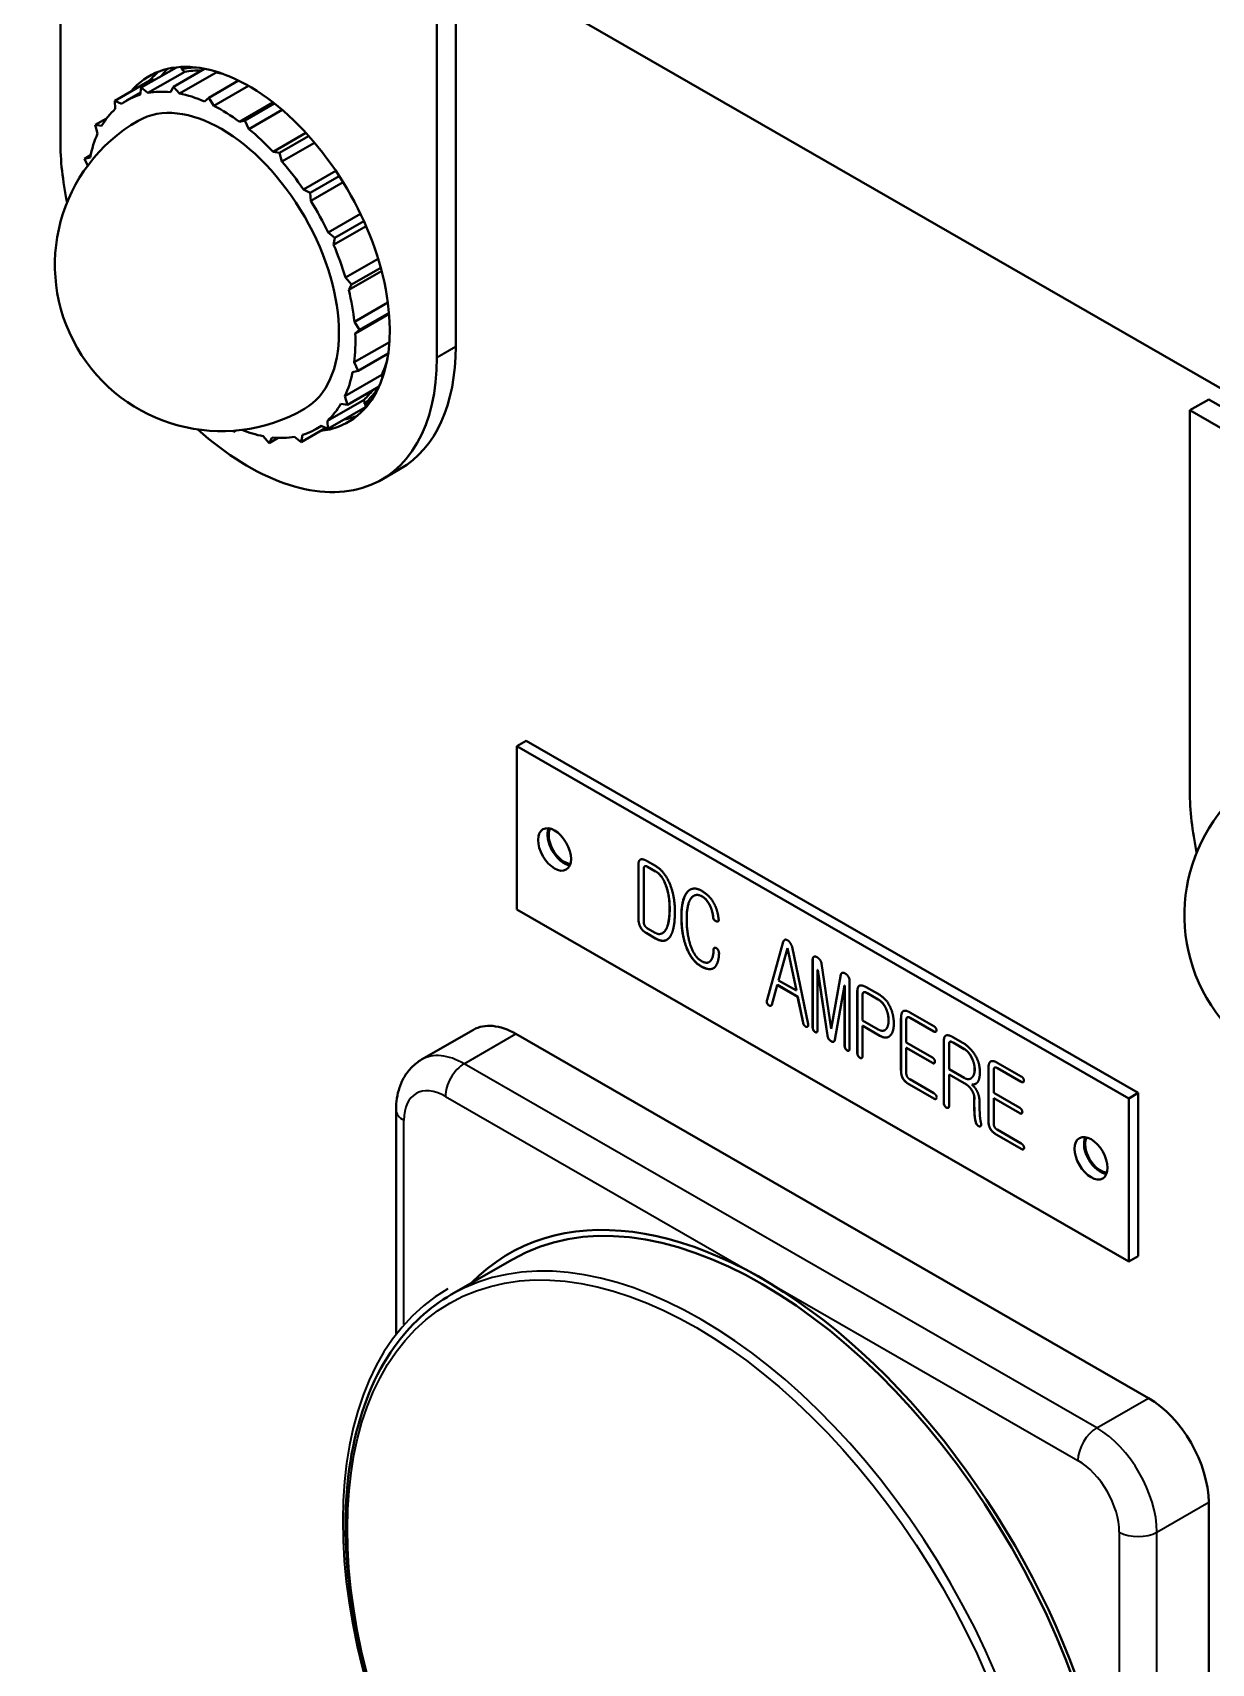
# Model space of a CAD drawing. Header units: inches. Extents: x 6934 to 18973, y 4254 to 7629.
# Drawn here: x 10752 to 10822.9, y 6918.4 to 7016.5 of the extents above; entities that cross this region are included whole.
import ezdxf

# ---------------------------------------------------------------- set-up
doc = ezdxf.new("R2010")
doc.units = ezdxf.units.IN
doc.header["$MEASUREMENT"] = 0
doc.layers.add('POWER SUPPLY CASE OUTLINE$0$가시적인 것(ISO)', color=3, linetype='Continuous', lineweight=40, true_color=0x00ff00)
doc.layers.add('POWER SUPPLY CASE OUTLINE$0$가시적인 좁은 것(ISO)', color=3, linetype='Continuous', lineweight=35, true_color=0x00ff00)

msp = doc.modelspace()

# ---------------------------------------------------------------- linework, layer by layer
at = {"layer": 'POWER SUPPLY CASE OUTLINE$0$가시적인 것(ISO)'}
for p, q in [((10645.427, 7097.624), (10939.583, 6928.23)), ((10753.699, 7009.999), (10753.699, 7032.891)), ((10776.327, 7019.86), (10776.327, 6996.969)), ((10777.458, 7020.512), (10777.458, 6997.621)), ((10758.565, 7013.193), (10760.688, 7014.415)), ((10758.966, 7012.881), (10761.172, 7014.152)), ((10760.493, 7013.252), (10762.365, 7014.33)), ((10760.863, 7012.842), (10763.069, 7014.112)), ((10760.907, 7014.434), (10761.026, 7014.342)), ((10760.97, 7014.309), (10761.026, 7014.342)), ((10760.97, 7014.309), (10761.172, 7014.152)), ((10763.018, 7014.169), (10763.069, 7014.112)), ((10756.963, 7012.407), (10759.226, 7013.71)), ((10758.495, 7012.769), (10758.565, 7013.193)), ((10758.565, 7013.193), (10758.966, 7012.881)), ((10759.226, 7013.71), (10759.357, 7013.649)), ((10760.322, 7012.923), (10760.493, 7013.252)), ((10760.493, 7013.252), (10760.863, 7012.842)), ((10762.618, 7012.581), (10764.414, 7013.615)), ((10762.931, 7012.1), (10765.01, 7013.297)), ((10756.963, 7012.407), (10757.369, 7012.216)), ((10757, 7011.917), (10756.963, 7012.407)), ((10758.516, 7012.898), (10757.683, 7012.419)), ((10762.358, 7012.37), (10762.618, 7012.581)), ((10762.618, 7012.581), (10762.931, 7012.1)), ((10764.462, 7011.147), (10766.475, 7012.306)), ((10764.795, 7011.226), (10766.558, 7012.241)), ((10755.799, 7010.95), (10756.48, 7011.342)), ((10764.462, 7011.147), (10764.795, 7011.226)), ((10764.795, 7011.226), (10765.029, 7010.706)), ((10765.029, 7010.706), (10767.026, 7011.856)), ((10755.799, 7010.95), (10756.181, 7010.892)), ((10755.94, 7010.427), (10755.799, 7010.95)), ((10766.492, 7009.337), (10768.456, 7010.468)), ((10766.874, 7009.279), (10768.621, 7010.285)), ((10755.151, 7008.919), (10755.511, 7009.126)), ((10766.492, 7009.337), (10766.874, 7009.279)), ((10766.874, 7009.279), (10767.015, 7008.756)), ((10767.015, 7008.756), (10768.971, 7009.883)), ((10755.151, 7008.919), (10755.484, 7008.998)), ((10755.341, 7008.497), (10755.151, 7008.919)), ((10768.309, 7007.064), (10770.253, 7008.183)), ((10768.309, 7007.064), (10768.715, 7006.873)), ((10768.715, 7006.873), (10770.456, 7007.876)), ((10768.752, 7006.383), (10770.693, 7007.501)), ((10768.715, 7006.873), (10768.752, 7006.383)), ((10769.791, 7004.483), (10771.734, 7005.602)), ((10770.192, 7004.171), (10771.934, 7005.175)), ((10769.791, 7004.483), (10770.192, 7004.171)), ((10770.122, 7003.747), (10772.07, 7004.869)), ((10770.192, 7004.171), (10770.122, 7003.747)), ((10770.834, 7001.769), (10772.799, 7002.9)), ((10771.033, 7001.03), (10773.008, 7002.167)), ((10771.204, 7001.359), (10772.954, 7002.367)), ((10770.834, 7001.769), (10771.204, 7001.359)), ((10771.204, 7001.359), (10771.033, 7001.03)), ((10771.369, 6999.108), (10773.384, 7000.268)), ((10771.421, 6998.415), (10773.457, 6999.587)), ((10771.682, 6998.626), (10773.452, 6999.645)), ((10771.369, 6999.108), (10771.682, 6998.626)), ((10771.682, 6998.626), (10771.421, 6998.415)), ((10771.359, 6996.68), (10773.476, 6997.899)), ((10771.359, 6996.68), (10771.594, 6996.16)), ((10771.594, 6996.16), (10773.405, 6997.203)), ((10770.805, 6994.652), (10773.012, 6995.923)), ((10771.594, 6996.16), (10771.261, 6996.081)), ((10773.012, 6995.923), (10773.061, 6995.74)), ((10769.745, 6993.162), (10771.951, 6994.432)), ((10770.805, 6994.652), (10770.946, 6994.13)), ((10770.946, 6994.13), (10772.859, 6995.232)), ((10771.951, 6994.432), (10771.969, 6994.185)), ((10821.581, 6993.8), (10822.713, 6994.451)), ((10822.713, 6994.451), (10845.34, 6981.421)), ((10769.781, 6992.672), (10772.044, 6993.975)), ((10770.946, 6994.13), (10770.564, 6994.187)), ((10772.026, 6994.218), (10771.969, 6994.185)), ((10772.026, 6994.218), (10772.044, 6993.975)), ((10821.581, 6993.8), (10844.209, 6980.77)), ((10821.581, 6970.909), (10821.581, 6993.8)), ((10764.126, 6992.498), (10764.083, 6992.565)), ((10764.126, 6992.498), (10764.269, 6992.58)), ((10764.223, 6992.576), (10764.126, 6992.498)), ((10768.18, 6991.886), (10769.651, 6992.733)), ((10769.396, 6992.853), (10769.061, 6992.661)), ((10769.781, 6992.672), (10769.376, 6992.863)), ((10769.745, 6993.162), (10769.781, 6992.672)), ((10766.251, 6991.827), (10765.882, 6992.238)), ((10766.422, 6992.156), (10766.251, 6991.827)), ((10766.251, 6991.827), (10766.779, 6992.131)), ((10768.18, 6991.886), (10767.779, 6992.198)), ((10768.25, 6992.31), (10768.18, 6991.886)), ((10772.997, 6989.619), (10774.129, 6990.27)), ((10781.135, 6973.596), (10781.701, 6973.921)), ((10781.701, 6973.921), (10818.47, 6952.747)), ((10817.904, 6952.421), (10781.135, 6973.596)), ((10781.135, 6973.596), (10781.135, 6963.785)), ((10788.437, 6963.248), (10788.437, 6966.457)), ((10788.442, 6963.252), (10788.442, 6966.46)), ((10788.755, 6966.22), (10788.755, 6963.059)), ((10788.817, 6966.375), (10788.822, 6966.378)), ((10788.96, 6966.689), (10789.458, 6966.403)), ((10789.473, 6966.068), (10788.986, 6966.348)), ((10789.479, 6966.071), (10788.991, 6966.351)), ((10791.763, 6964.598), (10791.768, 6964.601)), ((10781.135, 6963.785), (10817.904, 6942.611)), ((10792.93, 6963.306), (10792.936, 6963.309)), ((10789.468, 6962.038), (10788.898, 6962.366)), ((10789.473, 6962.041), (10788.904, 6962.369)), ((10788.986, 6962.642), (10789.437, 6962.382)), ((10789.879, 6962.348), (10789.885, 6962.352)), ((10792.956, 6961.358), (10792.961, 6961.361)), ((10796.172, 6958.337), (10797.141, 6961.83)), ((10796.177, 6958.341), (10797.147, 6961.833)), ((10797.403, 6961.454), (10796.864, 6959.516)), ((10797.141, 6961.83), (10797.147, 6961.833)), ((10797.403, 6961.454), (10797.408, 6961.457)), ((10797.936, 6958.899), (10797.403, 6961.454)), ((10797.942, 6958.902), (10797.408, 6961.457)), ((10797.67, 6961.525), (10798.634, 6956.878)), ((10792.687, 6960.617), (10792.692, 6960.62)), ((10798.911, 6956.677), (10798.911, 6960.769)), ((10798.916, 6956.68), (10798.916, 6960.772)), ((10799.208, 6960.141), (10799.214, 6960.144)), ((10799.208, 6960.141), (10799.208, 6956.506)), ((10799.798, 6956.202), (10799.208, 6960.141)), ((10799.804, 6956.205), (10799.214, 6960.144)), ((10799.444, 6960.527), (10800.024, 6956.6)), ((10796.787, 6959.234), (10796.459, 6958.053)), ((10796.787, 6959.234), (10796.793, 6959.238)), ((10798.008, 6958.531), (10796.787, 6959.234)), ((10798.014, 6958.535), (10796.793, 6959.238)), ((10796.864, 6959.516), (10797.936, 6958.899)), ((10800.024, 6956.6), (10800.603, 6959.86)), ((10800.03, 6956.603), (10800.609, 6959.863)), ((10800.834, 6959.205), (10800.25, 6955.942)), ((10800.603, 6959.86), (10800.609, 6959.863)), ((10800.834, 6959.205), (10800.84, 6959.208)), ((10800.834, 6955.569), (10800.834, 6959.205)), ((10800.84, 6955.573), (10800.84, 6959.208)), ((10801.132, 6959.49), (10801.132, 6955.398)), ((10802.127, 6959.107), (10802.942, 6958.637)), ((10796.162, 6958.165), (10796.167, 6958.169)), ((10796.172, 6958.337), (10796.177, 6958.341)), ((10796.254, 6958.029), (10796.259, 6958.032)), ((10797.936, 6958.899), (10797.942, 6958.902)), ((10798.008, 6958.531), (10798.014, 6958.535)), ((10798.336, 6956.955), (10798.008, 6958.531)), ((10798.342, 6956.958), (10798.014, 6958.535)), ((10801.593, 6955.156), (10801.593, 6958.833)), ((10801.599, 6955.159), (10801.599, 6958.836)), ((10801.911, 6958.638), (10801.911, 6957.108)), ((10801.967, 6958.801), (10801.973, 6958.804)), ((10802.85, 6958.364), (10802.168, 6958.757)), ((10802.856, 6958.367), (10802.174, 6958.76)), ((10801.911, 6957.108), (10802.85, 6956.567)), ((10804.22, 6954.112), (10804.22, 6957.232)), ((10804.225, 6954.115), (10804.225, 6957.235)), ((10804.538, 6957.143), (10804.538, 6955.779)), ((10804.589, 6957.292), (10804.595, 6957.295)), ((10806.194, 6956.438), (10804.758, 6957.265)), ((10806.2, 6956.442), (10804.764, 6957.269)), ((10804.794, 6957.571), (10806.194, 6956.765)), ((10775.412, 6954.753), (10778.523, 6956.545)), ((10781.078, 6956.294), (10819.092, 6934.403)), ((10798.336, 6956.955), (10798.342, 6956.958)), ((10799.157, 6956.399), (10799.163, 6956.402)), ((10800.024, 6956.6), (10800.03, 6956.603)), ((10801.911, 6956.782), (10801.917, 6956.785)), ((10801.911, 6956.782), (10801.911, 6954.973)), ((10802.942, 6956.188), (10801.911, 6956.782)), ((10802.948, 6956.191), (10801.917, 6956.785)), ((10803.247, 6956.522), (10803.253, 6956.526)), ((10807.369, 6956.088), (10807.892, 6955.787)), ((10800.019, 6955.855), (10800.024, 6955.859)), ((10801.08, 6955.291), (10801.086, 6955.295)), ((10804.538, 6955.779), (10806.107, 6954.875)), ((10804.538, 6955.453), (10804.543, 6955.456)), ((10804.538, 6955.453), (10804.538, 6953.935)), ((10806.107, 6954.549), (10804.538, 6955.453)), ((10806.113, 6954.553), (10804.543, 6955.456)), ((10806.789, 6952.158), (10806.789, 6955.811)), ((10806.795, 6952.161), (10806.795, 6955.814)), ((10807.107, 6955.664), (10807.107, 6954.175)), ((10807.155, 6955.822), (10807.16, 6955.825)), ((10808.026, 6955.384), (10807.354, 6955.771)), ((10808.031, 6955.387), (10807.359, 6955.774)), ((10801.64, 6954.975), (10801.645, 6954.979)), ((10807.107, 6954.175), (10808.026, 6953.646)), ((10808.472, 6954.854), (10808.477, 6954.857)), ((10809.472, 6951.088), (10809.472, 6954.207)), ((10809.478, 6951.091), (10809.478, 6954.21)), ((10809.79, 6954.119), (10809.79, 6952.755)), ((10809.842, 6954.267), (10809.847, 6954.27)), ((10811.447, 6953.414), (10810.011, 6954.241)), ((10811.452, 6953.417), (10810.016, 6954.244)), ((10810.046, 6954.546), (10811.447, 6953.74)), ((10804.332, 6953.614), (10804.338, 6953.618)), ((10806.194, 6952.406), (10804.727, 6953.25)), ((10806.2, 6952.409), (10804.733, 6953.254)), ((10804.743, 6953.568), (10806.194, 6952.732)), ((10807.107, 6953.849), (10807.113, 6953.852)), ((10807.107, 6953.849), (10807.107, 6951.975)), ((10808.149, 6953.249), (10807.107, 6953.849)), ((10808.154, 6953.252), (10807.113, 6953.852)), ((10808.406, 6953.612), (10808.411, 6953.615)), ((10808.472, 6953.662), (10808.477, 6953.665)), ((10808.477, 6953.25), (10808.483, 6953.253)), ((10808.621, 6952.201), (10808.626, 6952.447)), ((10808.621, 6952.201), (10808.626, 6952.204)), ((10808.626, 6952.447), (10808.631, 6952.45)), ((10808.626, 6952.204), (10808.631, 6952.45)), ((10809.79, 6952.755), (10811.36, 6951.851)), ((10809.79, 6952.429), (10809.796, 6952.432)), ((10809.79, 6952.429), (10809.79, 6950.91)), ((10811.36, 6951.525), (10809.79, 6952.429)), ((10811.365, 6951.528), (10809.796, 6952.432)), ((10817.904, 6952.421), (10818.47, 6952.747)), ((10817.904, 6942.611), (10817.904, 6952.421)), ((10818.47, 6952.747), (10818.47, 6942.937)), ((10773.878, 6938.28), (10773.878, 6951.749)), ((10807.056, 6951.856), (10807.062, 6951.859)), ((10808.718, 6950.964), (10808.724, 6950.968)), ((10808.805, 6950.807), (10808.811, 6950.811)), ((10808.933, 6950.733), (10808.939, 6950.737)), ((10809.585, 6950.59), (10809.59, 6950.593)), ((10811.447, 6949.381), (10809.98, 6950.226)), ((10811.452, 6949.384), (10809.985, 6950.229)), ((10809.995, 6950.543), (10811.447, 6949.707)), ((10777.195, 6940.624), (10780.872, 6942.741)), ((10817.904, 6942.611), (10818.47, 6942.937)), ((10822.713, 6928.132), (10822.713, 6884.181))]:
    msp.add_line(p, q, dxfattribs=at)
for centre in [(10763.372, 7002.54), (10831.255, 6963.449)]:
    msp.add_arc(centre, 10, 119.93599, 299.93599, dxfattribs=at)
for centre, major_axis, start_param, end_param in [((10765.013, 7003.484), (-5.988, 10.399), 2.893012, 6.487816), ((10766.144, 7004.136), (-5.988, 10.399), 0.094239, 0.204631), ((10767.049, 7004.657), (-5.988, 10.399), 0.170199, 0.24858), ((10765.579, 7003.81), (-5.789, 10.052), 5.966233, 6.09642), ((10765.579, 7003.81), (-5.689, 9.879), 5.936057, 6.07808), ((10765.579, 7003.81), (-5.689, 9.879), 5.764416, 5.816281), ((10763.372, 7002.54), (-5.689, 9.879), 5.887748, 6.07808), ((10763.372, 7002.54), (-5.689, 9.879), 6.149547, 6.339879), ((10763.372, 7002.54), (-4.99, 8.666), 3.141593, 6.283185), ((10763.372, 7002.54), (-5.689, 9.879), 5.625949, 5.816281), ((10763.372, 7002.54), (-5.689, 9.879), 5.364149, 5.554481), ((10763.372, 7002.54), (-5.689, 9.879), 0.128162, 0.318494), ((10765.013, 7003.484), (-7.985, 13.865), 0.787332, 1.055847), ((10763.372, 7002.54), (-5.689, 9.879), 0.389961, 0.580293), ((10763.372, 7002.54), (-5.689, 9.879), 5.10235, 5.292682), ((10763.372, 7002.54), (-5.689, 9.879), 4.840551, 5.030883), ((10763.372, 7002.54), (-5.689, 9.879), 4.578751, 4.769083), ((10763.372, 7002.54), (-5.689, 9.879), 4.316952, 4.507284), ((10763.372, 7002.54), (-5.689, 9.879), 4.055152, 4.245484), ((10763.372, 7002.54), (-5.689, 9.879), 3.793353, 3.983685), ((10766.144, 7004.136), (7.985, -13.865), 0, 0.787332), ((10765.013, 7003.484), (7.985, -13.865), 5.227338, 7.070517), ((10765.579, 7003.81), (5.689, -9.879), 0.389961, 0.518769), ((10763.372, 7002.54), (5.689, -9.879), 0.389961, 0.580293), ((10765.579, 7003.81), (5.689, -9.879), 0.128162, 0.242152), ((10765.579, 7003.81), (5.789, -10.052), 0.109821, 0.304204), ((10766.144, 7004.136), (5.789, -10.052), 0.017111, 0.082923), ((10763.372, 7002.54), (5.689, -9.879), 0.128162, 0.318494), ((10766.144, 7004.136), (5.988, -10.399), 6.078554, 6.188947), ((10767.049, 7004.657), (5.988, -10.399), 6.078554, 6.112986), ((10763.372, 7002.54), (5.689, -9.879), 5.654075, 5.816281), ((10763.372, 7002.54), (5.689, -9.879), 6.149547, 6.339879), ((10763.372, 7002.54), (5.689, -9.879), 5.887748, 6.07808), ((10832.895, 6964.393), (-7.985, 13.865), 0.787332, 1.055847), ((10783.963, 6967.713), (0.699, -1.213), 3.556693, 5.868085), ((10783.963, 6967.713), (0.647, -1.124), 3.488877, 5.935901), ((10781.078, 6952.108), (-2.555, 4.437), 5.499721, 6.283185), ((10816.207, 6949.145), (0.699, -1.213), 3.556693, 5.868085), ((10816.207, 6949.145), (0.647, -1.124), 3.488877, 5.935901), ((10795.843, 6916.743), (-15.171, 26.344), 2.979193, 6.445585), ((10795.843, 6916.743), (-14.971, 25.998), 3.141593, 6.283185), ((10819.092, 6930.217), (2.555, -4.437), 0.787332, 2.358128)]:
    msp.add_ellipse(centre, major_axis=major_axis, ratio=0.578093, start_param=start_param, end_param=end_param, dxfattribs=at)
for centre in [(10783.398, 6967.387), (10815.642, 6948.819)]:
    msp.add_ellipse(centre, major_axis=(-0.699, 1.213), ratio=0.578093, dxfattribs=at)
for points in [[(10788.437, 6966.457), (10788.437, 6966.724), (10788.57, 6966.783)], [(10788.442, 6966.46), (10788.442, 6966.708), (10788.557, 6966.777)], [(10788.57, 6966.783), (10788.704, 6966.837), (10788.96, 6966.689)], [(10788.816, 6966.374), (10788.755, 6966.339), (10788.755, 6966.22)], [(10788.986, 6966.348), (10788.878, 6966.41), (10788.816, 6966.374)], [(10788.991, 6966.351), (10788.884, 6966.413), (10788.822, 6966.378)], [(10789.458, 6966.403), (10790.006, 6966.087), (10790.324, 6965.322)], [(10790.068, 6965.274), (10789.842, 6965.855), (10789.473, 6966.068)], [(10790.074, 6965.277), (10789.848, 6965.858), (10789.479, 6966.071)], [(10790.314, 6963.828), (10790.314, 6964.658), (10790.068, 6965.274)], [(10790.32, 6963.831), (10790.32, 6964.661), (10790.074, 6965.277)], [(10790.324, 6965.322), (10790.632, 6964.582), (10790.632, 6963.645)], [(10791.371, 6964.821), (10791.704, 6965.21), (10792.243, 6964.9)], [(10791.376, 6964.824), (10791.456, 6964.916), (10791.546, 6964.969)], [(10792.243, 6964.9), (10792.725, 6964.622), (10792.992, 6964.124)], [(10791.022, 6963.367), (10791.022, 6964.411), (10791.371, 6964.821)], [(10791.028, 6963.37), (10791.028, 6964.414), (10791.376, 6964.824)], [(10791.627, 6964.483), (10791.34, 6964.133), (10791.34, 6963.19)], [(10792.279, 6964.553), (10791.884, 6964.78), (10791.627, 6964.483)], [(10792.284, 6964.556), (10791.987, 6964.727), (10791.768, 6964.601)], [(10792.694, 6964.094), (10792.515, 6964.417), (10792.279, 6964.553)], [(10792.7, 6964.097), (10792.52, 6964.42), (10792.284, 6964.556)], [(10792.93, 6963.306), (10792.889, 6963.739), (10792.694, 6964.094)], [(10792.936, 6963.309), (10792.895, 6963.742), (10792.7, 6964.097)], [(10792.992, 6964.124), (10793.212, 6963.707), (10793.263, 6963.161)], [(10788.555, 6962.724), (10788.437, 6962.952), (10788.437, 6963.248)], [(10788.56, 6962.727), (10788.442, 6962.955), (10788.442, 6963.252)], [(10788.755, 6963.059), (10788.755, 6962.923), (10788.816, 6962.816)], [(10790.042, 6962.502), (10790.314, 6962.873), (10790.314, 6963.828)], [(10790.048, 6962.505), (10790.32, 6962.876), (10790.32, 6963.831)], [(10790.632, 6963.645), (10790.632, 6962.678), (10790.396, 6962.233)], [(10791.376, 6961.372), (10791.022, 6962.187), (10791.022, 6963.367)], [(10791.382, 6961.375), (10791.028, 6962.19), (10791.028, 6963.37)], [(10791.34, 6963.19), (10791.34, 6962.306), (10791.571, 6961.622)], [(10793.11, 6963.072), (10792.94, 6963.14), (10792.93, 6963.306)], [(10793.115, 6963.075), (10792.946, 6963.143), (10792.936, 6963.309)], [(10793.263, 6963.161), (10793.274, 6963.007), (10793.11, 6963.072)], [(10793.233, 6963.063), (10793.194, 6963.044), (10793.115, 6963.075)], [(10788.898, 6962.366), (10788.673, 6962.496), (10788.555, 6962.724)], [(10788.904, 6962.369), (10788.678, 6962.499), (10788.56, 6962.727)], [(10788.816, 6962.816), (10788.873, 6962.707), (10788.986, 6962.642)], [(10789.437, 6962.382), (10789.801, 6962.172), (10790.042, 6962.502)], [(10790.396, 6962.233), (10790.099, 6961.675), (10789.468, 6962.038)], [(10790.152, 6961.958), (10789.883, 6961.805), (10789.473, 6962.041)], [(10789.885, 6962.352), (10789.973, 6962.402), (10790.048, 6962.505)], [(10797.141, 6961.83), (10797.213, 6962.037), (10797.403, 6961.928)], [(10797.147, 6961.833), (10797.177, 6961.92), (10797.228, 6961.952)], [(10792.181, 6960.375), (10791.684, 6960.661), (10791.376, 6961.372)], [(10792.187, 6960.378), (10791.689, 6960.664), (10791.382, 6961.375)], [(10791.571, 6961.622), (10791.812, 6960.913), (10792.222, 6960.677)], [(10792.745, 6960.66), (10792.945, 6960.836), (10792.956, 6961.358)], [(10792.751, 6960.664), (10792.951, 6960.839), (10792.961, 6961.361)], [(10793.284, 6961.133), (10793.243, 6960.398), (10792.935, 6960.237)], [(10792.956, 6961.358), (10792.956, 6961.453), (10793.007, 6961.476)], [(10792.961, 6961.361), (10792.961, 6961.448), (10793.004, 6961.475)], [(10793.007, 6961.476), (10793.058, 6961.494), (10793.125, 6961.456)], [(10793.125, 6961.456), (10793.192, 6961.412), (10793.233, 6961.335)], [(10793.233, 6961.335), (10793.284, 6961.24), (10793.284, 6961.133)], [(10797.403, 6961.928), (10797.587, 6961.816), (10797.67, 6961.525)], [(10792.935, 6960.237), (10792.668, 6960.094), (10792.181, 6960.375)], [(10792.941, 6960.24), (10792.674, 6960.097), (10792.187, 6960.378)], [(10792.222, 6960.677), (10792.556, 6960.485), (10792.745, 6960.66)], [(10792.692, 6960.62), (10792.723, 6960.638), (10792.751, 6960.664)], [(10792.952, 6960.246), (10792.946, 6960.243), (10792.941, 6960.24)], [(10798.911, 6960.769), (10798.911, 6960.9), (10798.983, 6960.935)], [(10798.916, 6960.772), (10798.916, 6960.895), (10798.98, 6960.934)], [(10798.983, 6960.935), (10799.049, 6960.968), (10799.152, 6960.921)], [(10799.152, 6960.921), (10799.254, 6960.868), (10799.337, 6960.767)], [(10799.337, 6960.767), (10799.424, 6960.658), (10799.444, 6960.527)], [(10800.603, 6959.86), (10800.624, 6959.96), (10800.711, 6959.975)], [(10800.711, 6959.975), (10800.788, 6959.985), (10800.891, 6959.914)], [(10800.609, 6959.863), (10800.623, 6959.933), (10800.67, 6959.962)], [(10800.891, 6959.914), (10800.988, 6959.852), (10801.055, 6959.742)], [(10801.055, 6959.742), (10801.132, 6959.621), (10801.132, 6959.49)], [(10801.593, 6958.833), (10801.593, 6959.118), (10801.711, 6959.192)], [(10801.599, 6958.836), (10801.599, 6959.119), (10801.716, 6959.194)], [(10801.711, 6959.192), (10801.845, 6959.269), (10802.127, 6959.107)], [(10796.162, 6958.165), (10796.131, 6958.254), (10796.172, 6958.337)], [(10796.167, 6958.169), (10796.136, 6958.258), (10796.177, 6958.341)], [(10796.254, 6958.029), (10796.187, 6958.085), (10796.162, 6958.165)], [(10796.259, 6958.032), (10796.193, 6958.089), (10796.167, 6958.169)], [(10796.372, 6957.985), (10796.31, 6957.979), (10796.254, 6958.029)], [(10796.377, 6957.988), (10796.316, 6957.982), (10796.259, 6958.032)], [(10796.459, 6958.053), (10796.433, 6957.991), (10796.372, 6957.985)], [(10801.963, 6958.798), (10801.911, 6958.762), (10801.911, 6958.638)], [(10802.168, 6958.757), (10802.024, 6958.84), (10801.963, 6958.798)], [(10802.174, 6958.76), (10802.035, 6958.84), (10801.973, 6958.804)], [(10803.317, 6957.817), (10803.142, 6958.196), (10802.85, 6958.364)], [(10803.323, 6957.82), (10803.148, 6958.199), (10802.856, 6958.367)], [(10802.942, 6958.637), (10803.348, 6958.404), (10803.578, 6957.891)], [(10796.416, 6958), (10796.399, 6957.99), (10796.377, 6957.988)], [(10803.471, 6957.105), (10803.471, 6957.479), (10803.317, 6957.817)], [(10803.317, 6956.577), (10803.471, 6956.744), (10803.471, 6957.105)], [(10803.476, 6957.109), (10803.476, 6957.482), (10803.323, 6957.82)], [(10803.323, 6956.58), (10803.476, 6956.747), (10803.476, 6957.109)], [(10803.578, 6957.891), (10803.789, 6957.426), (10803.789, 6956.916)], [(10804.22, 6957.232), (10804.22, 6957.587), (10804.358, 6957.668)], [(10804.225, 6957.235), (10804.225, 6957.588), (10804.361, 6957.67)], [(10804.358, 6957.668), (10804.491, 6957.745), (10804.794, 6957.571)], [(10804.589, 6957.292), (10804.538, 6957.256), (10804.538, 6957.143)], [(10804.758, 6957.265), (10804.65, 6957.327), (10804.589, 6957.292)], [(10804.764, 6957.269), (10804.656, 6957.331), (10804.595, 6957.295)], [(10798.408, 6956.801), (10798.347, 6956.872), (10798.336, 6956.955)], [(10798.414, 6956.804), (10798.352, 6956.875), (10798.342, 6956.958)], [(10798.521, 6956.724), (10798.459, 6956.741), (10798.408, 6956.801)], [(10798.527, 6956.727), (10798.465, 6956.745), (10798.414, 6956.804)], [(10798.618, 6956.745), (10798.583, 6956.706), (10798.521, 6956.724)], [(10798.601, 6956.73), (10798.571, 6956.714), (10798.527, 6956.727)], [(10798.634, 6956.878), (10798.654, 6956.783), (10798.618, 6956.745)], [(10798.957, 6956.514), (10798.911, 6956.594), (10798.911, 6956.677)], [(10798.963, 6956.517), (10798.916, 6956.597), (10798.916, 6956.68)], [(10799.06, 6956.408), (10798.998, 6956.443), (10798.957, 6956.514)], [(10799.065, 6956.411), (10799.004, 6956.446), (10798.963, 6956.517)], [(10799.157, 6956.399), (10799.116, 6956.375), (10799.06, 6956.408)], [(10799.163, 6956.402), (10799.122, 6956.378), (10799.065, 6956.411)], [(10799.208, 6956.506), (10799.208, 6956.423), (10799.157, 6956.399)], [(10799.166, 6956.404), (10799.164, 6956.403), (10799.163, 6956.402)], [(10800.019, 6955.855), (10799.834, 6955.956), (10799.798, 6956.202)], [(10800.024, 6955.859), (10799.84, 6955.959), (10799.804, 6956.205)], [(10802.85, 6956.567), (10803.142, 6956.399), (10803.317, 6956.577)], [(10803.578, 6956.201), (10803.348, 6955.955), (10802.942, 6956.188)], [(10803.484, 6956.125), (10803.272, 6956.005), (10802.948, 6956.191)], [(10803.253, 6956.526), (10803.29, 6956.547), (10803.323, 6956.58)], [(10803.789, 6956.916), (10803.789, 6956.418), (10803.578, 6956.201)], [(10806.194, 6956.765), (10806.266, 6956.723), (10806.312, 6956.649)], [(10806.312, 6956.424), (10806.271, 6956.394), (10806.194, 6956.438)], [(10806.31, 6956.422), (10806.269, 6956.402), (10806.2, 6956.442)], [(10806.312, 6956.649), (10806.353, 6956.578), (10806.353, 6956.513)], [(10806.353, 6956.513), (10806.353, 6956.448), (10806.312, 6956.424)], [(10806.789, 6955.811), (10806.789, 6956.131), (10806.918, 6956.2)], [(10806.795, 6955.814), (10806.795, 6956.126), (10806.916, 6956.199)], [(10806.918, 6956.2), (10807.051, 6956.271), (10807.369, 6956.088)], [(10800.25, 6955.942), (10800.198, 6955.752), (10800.019, 6955.855)], [(10800.183, 6955.834), (10800.123, 6955.802), (10800.024, 6955.859)], [(10800.88, 6955.406), (10800.834, 6955.486), (10800.834, 6955.569)], [(10800.886, 6955.41), (10800.84, 6955.49), (10800.84, 6955.573)], [(10800.983, 6955.3), (10800.921, 6955.335), (10800.88, 6955.406)], [(10800.989, 6955.303), (10800.927, 6955.339), (10800.886, 6955.41)], [(10801.08, 6955.291), (10801.039, 6955.267), (10800.983, 6955.3)], [(10801.086, 6955.295), (10801.045, 6955.271), (10800.989, 6955.303)], [(10801.132, 6955.398), (10801.132, 6955.315), (10801.08, 6955.291)], [(10801.09, 6955.296), (10801.088, 6955.295), (10801.086, 6955.295)], [(10801.64, 6954.975), (10801.593, 6955.061), (10801.593, 6955.156)], [(10801.645, 6954.979), (10801.599, 6955.064), (10801.599, 6955.159)], [(10807.159, 6955.824), (10807.107, 6955.8), (10807.107, 6955.664)], [(10807.354, 6955.771), (10807.215, 6955.851), (10807.159, 6955.824)], [(10807.164, 6955.827), (10807.162, 6955.826), (10807.16, 6955.825)], [(10807.359, 6955.774), (10807.221, 6955.854), (10807.164, 6955.827)], [(10807.892, 6955.787), (10808.313, 6955.545), (10808.595, 6955.145)], [(10808.472, 6954.854), (10808.292, 6955.23), (10808.026, 6955.384)], [(10808.477, 6954.857), (10808.298, 6955.234), (10808.031, 6955.387)], [(10808.595, 6955.145), (10808.959, 6954.627), (10808.959, 6954.004)], [(10801.752, 6954.857), (10801.686, 6954.895), (10801.64, 6954.975)], [(10801.758, 6954.86), (10801.691, 6954.899), (10801.645, 6954.979)], [(10801.86, 6954.848), (10801.814, 6954.821), (10801.752, 6954.857)], [(10801.863, 6954.85), (10801.818, 6954.826), (10801.758, 6954.86)], [(10801.911, 6954.973), (10801.911, 6954.878), (10801.86, 6954.848)], [(10804.332, 6953.614), (10804.22, 6953.804), (10804.22, 6954.112)], [(10804.338, 6953.618), (10804.225, 6953.807), (10804.225, 6954.115)], [(10806.107, 6954.875), (10806.174, 6954.837), (10806.22, 6954.763)], [(10806.22, 6954.538), (10806.179, 6954.508), (10806.107, 6954.549)], [(10806.217, 6954.536), (10806.177, 6954.515), (10806.113, 6954.553)], [(10806.22, 6954.763), (10806.256, 6954.695), (10806.261, 6954.627)], [(10806.261, 6954.627), (10806.261, 6954.562), (10806.22, 6954.538)], [(10808.646, 6954.155), (10808.646, 6954.499), (10808.472, 6954.854)], [(10808.472, 6953.662), (10808.646, 6953.817), (10808.646, 6954.155)], [(10808.652, 6954.158), (10808.652, 6954.502), (10808.477, 6954.857)], [(10808.477, 6953.665), (10808.652, 6953.82), (10808.652, 6954.158)], [(10809.472, 6954.207), (10809.472, 6954.563), (10809.61, 6954.643)], [(10809.478, 6954.21), (10809.478, 6954.563), (10809.614, 6954.645)], [(10809.61, 6954.643), (10809.744, 6954.721), (10810.046, 6954.546)], [(10809.841, 6954.267), (10809.79, 6954.231), (10809.79, 6954.119)], [(10810.011, 6954.241), (10809.903, 6954.303), (10809.841, 6954.267)], [(10810.016, 6954.244), (10809.908, 6954.306), (10809.847, 6954.27)], [(10804.727, 6953.25), (10804.445, 6953.413), (10804.332, 6953.614)], [(10804.733, 6953.254), (10804.451, 6953.416), (10804.338, 6953.618)], [(10804.538, 6953.935), (10804.538, 6953.81), (10804.594, 6953.719)], [(10804.594, 6953.719), (10804.645, 6953.624), (10804.743, 6953.568)], [(10808.026, 6953.646), (10808.292, 6953.493), (10808.472, 6953.662)], [(10808.456, 6952.936), (10808.308, 6953.158), (10808.149, 6953.249)], [(10808.462, 6952.939), (10808.313, 6953.161), (10808.154, 6953.252)], [(10808.411, 6953.615), (10808.446, 6953.635), (10808.477, 6953.665)], [(10808.831, 6953.402), (10808.723, 6953.25), (10808.477, 6953.25)], [(10808.477, 6953.25), (10808.667, 6953.099), (10808.79, 6952.856)], [(10808.729, 6953.309), (10808.631, 6953.254), (10808.483, 6953.253)], [(10808.959, 6954.004), (10808.959, 6953.577), (10808.831, 6953.402)], [(10811.447, 6953.74), (10811.519, 6953.699), (10811.565, 6953.625)], [(10811.565, 6953.399), (10811.524, 6953.369), (10811.447, 6953.414)], [(10811.562, 6953.397), (10811.522, 6953.377), (10811.452, 6953.417)], [(10811.565, 6953.625), (10811.606, 6953.553), (10811.606, 6953.488)], [(10811.606, 6953.488), (10811.606, 6953.423), (10811.565, 6953.399)], [(10806.194, 6952.732), (10806.271, 6952.688), (10806.323, 6952.611)], [(10806.323, 6952.385), (10806.271, 6952.361), (10806.194, 6952.406)], [(10806.327, 6952.388), (10806.276, 6952.365), (10806.2, 6952.409)], [(10806.323, 6952.611), (10806.364, 6952.539), (10806.364, 6952.474)], [(10806.364, 6952.474), (10806.364, 6952.409), (10806.323, 6952.385)], [(10806.836, 6951.983), (10806.789, 6952.063), (10806.789, 6952.158)], [(10806.841, 6951.986), (10806.795, 6952.066), (10806.795, 6952.161)], [(10808.626, 6952.447), (10808.626, 6952.684), (10808.456, 6952.936)], [(10808.631, 6952.45), (10808.631, 6952.687), (10808.462, 6952.939)], [(10808.631, 6951.542), (10808.621, 6951.762), (10808.621, 6952.201)], [(10808.636, 6951.546), (10808.626, 6951.765), (10808.626, 6952.204)], [(10808.79, 6952.856), (10808.944, 6952.548), (10808.944, 6952.151)], [(10808.944, 6952.151), (10808.939, 6951.739), (10808.954, 6951.522)], [(10806.948, 6951.865), (10806.882, 6951.903), (10806.836, 6951.983)], [(10806.954, 6951.868), (10806.887, 6951.906), (10806.841, 6951.986)], [(10807.056, 6951.856), (10807.01, 6951.829), (10806.948, 6951.865)], [(10807.062, 6951.859), (10807.016, 6951.833), (10806.954, 6951.868)], [(10807.107, 6951.975), (10807.107, 6951.88), (10807.056, 6951.856)], [(10807.065, 6951.861), (10807.063, 6951.86), (10807.062, 6951.859)], [(10808.718, 6950.964), (10808.651, 6951.192), (10808.631, 6951.542)], [(10808.724, 6950.968), (10808.657, 6951.196), (10808.636, 6951.546)], [(10808.954, 6951.522), (10808.969, 6951.158), (10809.026, 6950.947)], [(10811.36, 6951.851), (10811.426, 6951.812), (10811.472, 6951.738)], [(10811.472, 6951.513), (10811.431, 6951.483), (10811.36, 6951.525)], [(10811.469, 6951.511), (10811.43, 6951.491), (10811.365, 6951.528)], [(10811.472, 6951.738), (10811.508, 6951.67), (10811.513, 6951.602)], [(10811.513, 6951.602), (10811.513, 6951.537), (10811.472, 6951.513)], [(10808.805, 6950.807), (10808.744, 6950.872), (10808.718, 6950.964)], [(10808.811, 6950.811), (10808.749, 6950.876), (10808.724, 6950.968)], [(10808.933, 6950.733), (10808.867, 6950.748), (10808.805, 6950.807)], [(10808.939, 6950.737), (10808.872, 6950.751), (10808.811, 6950.811)], [(10809.026, 6950.775), (10808.995, 6950.728), (10808.933, 6950.733)], [(10808.997, 6950.746), (10808.973, 6950.734), (10808.939, 6950.737)], [(10809.026, 6950.947), (10809.056, 6950.835), (10809.026, 6950.775)], [(10809.585, 6950.59), (10809.472, 6950.779), (10809.472, 6951.088)], [(10809.59, 6950.593), (10809.478, 6950.782), (10809.478, 6951.091)], [(10809.98, 6950.226), (10809.698, 6950.388), (10809.585, 6950.59)], [(10809.985, 6950.229), (10809.703, 6950.392), (10809.59, 6950.593)], [(10809.79, 6950.91), (10809.79, 6950.786), (10809.846, 6950.694)], [(10809.846, 6950.694), (10809.898, 6950.599), (10809.995, 6950.543)], [(10811.447, 6949.707), (10811.524, 6949.663), (10811.575, 6949.586)], [(10811.575, 6949.361), (10811.524, 6949.337), (10811.447, 6949.381)], [(10811.579, 6949.363), (10811.528, 6949.341), (10811.452, 6949.384)], [(10811.575, 6949.586), (10811.616, 6949.515), (10811.616, 6949.45)], [(10811.616, 6949.45), (10811.616, 6949.384), (10811.575, 6949.361)]]:
    msp.add_open_spline(points, degree=2, dxfattribs=at)
for points, knots in [([(10773.878, 6951.749), (10773.878, 6951.973), (10773.893, 6952.197), (10773.96, 6952.641), (10774.011, 6952.863), (10774.157, 6953.298), (10774.253, 6953.513), (10774.496, 6953.923), (10774.644, 6954.119), (10774.993, 6954.471), (10775.194, 6954.627), (10775.412, 6954.753)], [3.1415927, 3.1415927, 3.1415927, 3.1415927, 3.299059, 3.299059, 3.4565254, 3.4565254, 3.6139918, 3.6139918, 3.7714582, 3.7714582, 3.9289245, 3.9289245, 3.9289245, 3.9289245]), ([(10807.137, 6888.629), (10805.533, 6887.705), (10803.68, 6887.22), (10799.648, 6887.164), (10797.463, 6887.607), (10792.975, 6889.385), (10790.669, 6890.732), (10786.188, 6894.189), (10784.013, 6896.3), (10780.015, 6901.067), (10778.191, 6903.722), (10775.077, 6909.31), (10773.786, 6912.242), (10771.867, 6918.09), (10771.24, 6921.006), (10770.714, 6926.532), (10770.818, 6929.141), (10771.757, 6933.784), (10772.592, 6935.82), (10774.703, 6938.787), (10775.862, 6939.856), (10777.195, 6940.624)], [0.787332, 0.787332, 0.787332, 0.787332, 1.099107, 1.099107, 1.416533, 1.416533, 1.73841, 1.73841, 2.060589, 2.060589, 2.382389, 2.382389, 2.704048, 2.704048, 3.025896, 3.025896, 3.348121, 3.348121, 3.669708, 3.669708, 3.928925, 3.928925, 3.928925, 3.928925])]:
    msp.add_open_spline(points, degree=3, knots=knots, dxfattribs=at)
at = {"layer": 'POWER SUPPLY CASE OUTLINE$0$가시적인 좁은 것(ISO)'}
for p, q in [((10776.327, 6996.969), (10777.458, 6997.621)), ((10772.028, 6994.192), (10772.403, 6994.408)), ((10788.437, 6966.457), (10788.442, 6966.46)), ((10788.986, 6966.348), (10788.991, 6966.351)), ((10789.473, 6966.068), (10789.479, 6966.071)), ((10790.068, 6965.274), (10790.074, 6965.277)), ((10791.371, 6964.821), (10791.376, 6964.824)), ((10792.279, 6964.553), (10792.284, 6964.556)), ((10792.694, 6964.094), (10792.7, 6964.097)), ((10788.437, 6963.248), (10788.442, 6963.252)), ((10790.314, 6963.828), (10790.32, 6963.831)), ((10791.022, 6963.367), (10791.028, 6963.37)), ((10793.11, 6963.072), (10793.115, 6963.075)), ((10788.555, 6962.724), (10788.56, 6962.727)), ((10788.898, 6962.366), (10788.904, 6962.369)), ((10789.468, 6962.038), (10789.473, 6962.041)), ((10790.042, 6962.502), (10790.048, 6962.505)), ((10791.376, 6961.372), (10791.382, 6961.375)), ((10792.181, 6960.375), (10792.187, 6960.378)), ((10792.745, 6960.66), (10792.751, 6960.664)), ((10792.935, 6960.237), (10792.941, 6960.24)), ((10798.911, 6960.769), (10798.916, 6960.772)), ((10801.593, 6958.833), (10801.599, 6958.836)), ((10802.168, 6958.757), (10802.174, 6958.76)), ((10802.85, 6958.364), (10802.856, 6958.367)), ((10796.372, 6957.985), (10796.377, 6957.988)), ((10803.317, 6957.817), (10803.323, 6957.82)), ((10803.471, 6957.105), (10803.476, 6957.109)), ((10804.22, 6957.232), (10804.225, 6957.235)), ((10804.758, 6957.265), (10804.764, 6957.269)), ((10777.967, 6954.502), (10781.078, 6956.294)), ((10798.408, 6956.801), (10798.414, 6956.804)), ((10798.521, 6956.724), (10798.527, 6956.727)), ((10798.911, 6956.677), (10798.916, 6956.68)), ((10798.957, 6956.514), (10798.963, 6956.517)), ((10799.06, 6956.408), (10799.065, 6956.411)), ((10799.798, 6956.202), (10799.804, 6956.205)), ((10802.942, 6956.188), (10802.948, 6956.191)), ((10803.317, 6956.577), (10803.323, 6956.58)), ((10806.194, 6956.438), (10806.2, 6956.442)), ((10800.834, 6955.569), (10800.84, 6955.573)), ((10800.88, 6955.406), (10800.886, 6955.41)), ((10800.983, 6955.3), (10800.989, 6955.303)), ((10801.593, 6955.156), (10801.599, 6955.159)), ((10806.789, 6955.811), (10806.795, 6955.814)), ((10807.159, 6955.824), (10807.164, 6955.827)), ((10807.354, 6955.771), (10807.359, 6955.774)), ((10808.026, 6955.384), (10808.031, 6955.387)), ((10815.981, 6932.611), (10777.967, 6954.502)), ((10801.752, 6954.857), (10801.758, 6954.86)), ((10804.22, 6954.112), (10804.225, 6954.115)), ((10806.107, 6954.549), (10806.113, 6954.553)), ((10808.646, 6954.155), (10808.652, 6954.158)), ((10809.472, 6954.207), (10809.478, 6954.21)), ((10810.011, 6954.241), (10810.016, 6954.244)), ((10804.727, 6953.25), (10804.733, 6953.254)), ((10808.149, 6953.249), (10808.154, 6953.252)), ((10811.447, 6953.414), (10811.452, 6953.417)), ((10776.836, 6952.542), (10814.85, 6930.651)), ((10806.194, 6952.406), (10806.2, 6952.409)), ((10806.789, 6952.158), (10806.795, 6952.161)), ((10808.456, 6952.936), (10808.462, 6952.939)), ((10806.836, 6951.983), (10806.841, 6951.986)), ((10806.948, 6951.865), (10806.954, 6951.868)), ((10808.631, 6951.542), (10808.636, 6951.546)), ((10811.36, 6951.525), (10811.365, 6951.528)), ((10774.347, 6938.828), (10774.347, 6951.098)), ((10809.472, 6951.088), (10809.478, 6951.091)), ((10809.98, 6950.226), (10809.985, 6950.229)), ((10811.447, 6949.381), (10811.452, 6949.384)), ((10815.981, 6932.611), (10819.092, 6934.403)), ((10819.602, 6926.34), (10822.713, 6928.132)), ((10817.339, 6926.34), (10817.339, 6882.389)), ((10819.602, 6882.389), (10819.602, 6926.34))]:
    msp.add_line(p, q, dxfattribs=at)
for centre, major_axis, ratio, start_param, end_param in [((10777.967, 6950.316), (-2.555, 4.437), 0.578093, 5.499721, 6.283185), ((10777.967, 6953.194), (0.798, 1.387), 0.578093, 0.783464, 2.354261), ((10776.836, 6949.665), (-1.757, 3.05), 0.578093, 5.499721, 7.070517), ((10775.478, 6951.749), (-1.6, 0), 0.575862, 0, 0.785398), ((10792.166, 6914.626), (-14.971, 25.998), 0.578093, 3.141593, 6.283185), ((10792.166, 6914.626), (15.171, -26.344), 0.578093, 3.141593, 6.283185), ((10815.981, 6931.303), (-0.798, -1.387), 0.578093, 3.925057, 5.495853), ((10815.981, 6928.425), (-2.555, 4.437), 0.578093, 3.928925, 5.499721), ((10814.85, 6927.774), (1.757, -3.05), 0.578093, 0.787332, 2.358128), ((10818.47, 6926.992), (1.6, 0), 0.575862, 3.926991, 5.497787)]:
    msp.add_ellipse(centre, major_axis=major_axis, ratio=ratio, start_param=start_param, end_param=end_param, dxfattribs=at)
msp.add_ellipse((10791.883, 6914.463), major_axis=(-14.771, 25.651), ratio=0.578093, dxfattribs=at)

doc.saveas('drawing.dxf')
